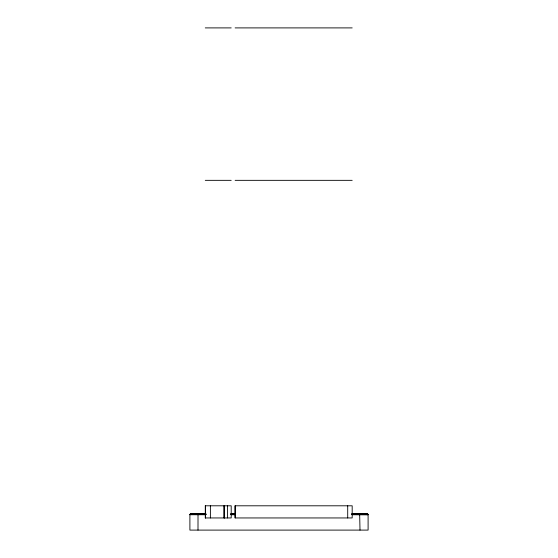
<?xml version="1.0" encoding="UTF-8"?>
<svg xmlns="http://www.w3.org/2000/svg" width="558" height="558" viewBox="0 0 558 558"><rect width="100%" height="100%" fill="white"/><g stroke="black" fill="none" stroke-linecap="round" stroke-linejoin="round"><path stroke-width="0.84" d="M196.946 514.553L197.023 513.925M198.02 513.925L197.999 530.1M195.907 514.553L196.102 513.904M194.909 514.553L195.209 513.897M190.962 513.897L189.901 514.657L189.901 530.1L368.099 530.1L368.099 514.713L367.276 513.904L368.015 514.553M193.961 514.553L194.358 513.897M193.082 514.553L193.563 513.897M192.287 514.553L192.845 513.897M191.589 514.553L192.217 513.897M190.996 514.553L191.687 513.897M190.529 514.553L191.268 513.897M190.194 514.553L190.808 513.918M189.985 514.553L190.724 513.904M205.267 27.9L231.2 27.9M235.12 27.9L352.182 27.9M205.267 180.339L231.2 180.339M235.12 180.339L352.182 180.339M205.267 505.799L231.2 505.799L231.2 517.95L205.267 517.95M235.12 505.799L352.182 505.799L352.182 517.95L235.12 517.95L235.12 505.799L235.134 517.95M190.397 513.96L205.86 513.897M230.552 513.897L235.469 513.897M351.645 513.897L367.603 513.96M190.215 514.064L205.853 513.981M231.068 513.981L235.462 513.981M351.986 513.981L367.785 514.064M190.104 514.176L205.846 514.099M231.082 514.099L235.455 514.099M352.056 514.099L367.896 514.176M190.006 514.302L205.839 514.218M231.089 514.218L235.441 514.302M352.098 514.218L368.015 514.35M189.964 514.399L205.839 514.35M231.089 514.35L235.448 514.399M352.126 514.35L368.057 514.448M189.915 514.553L205.839 514.448M231.096 514.448L235.448 514.553M352.147 514.448L368.092 514.602M205.839 514.602L189.901 514.657L205.839 514.713M231.096 514.602L235.448 514.657L231.096 514.713M352.161 514.602L368.099 514.713L352.161 514.713M367.038 513.897L367.806 514.553M366.732 513.897L367.331 514.218M366.313 513.897L366.871 514.218M365.783 513.897L366.292 514.218M365.155 513.897L365.609 514.218M364.437 513.897L364.827 514.218M359.666 513.897L360.001 530.1M347.704 505.799L347.704 517.95M227.448 505.799L227.448 517.95M224.414 505.799L224.414 517.95M224.128 505.799L224.128 517.95M224.086 505.799L224.079 517.95M210.394 505.799L210.394 517.95M205.56 505.799L205.595 517.95M205.288 505.799L205.288 517.95"/></g></svg>
